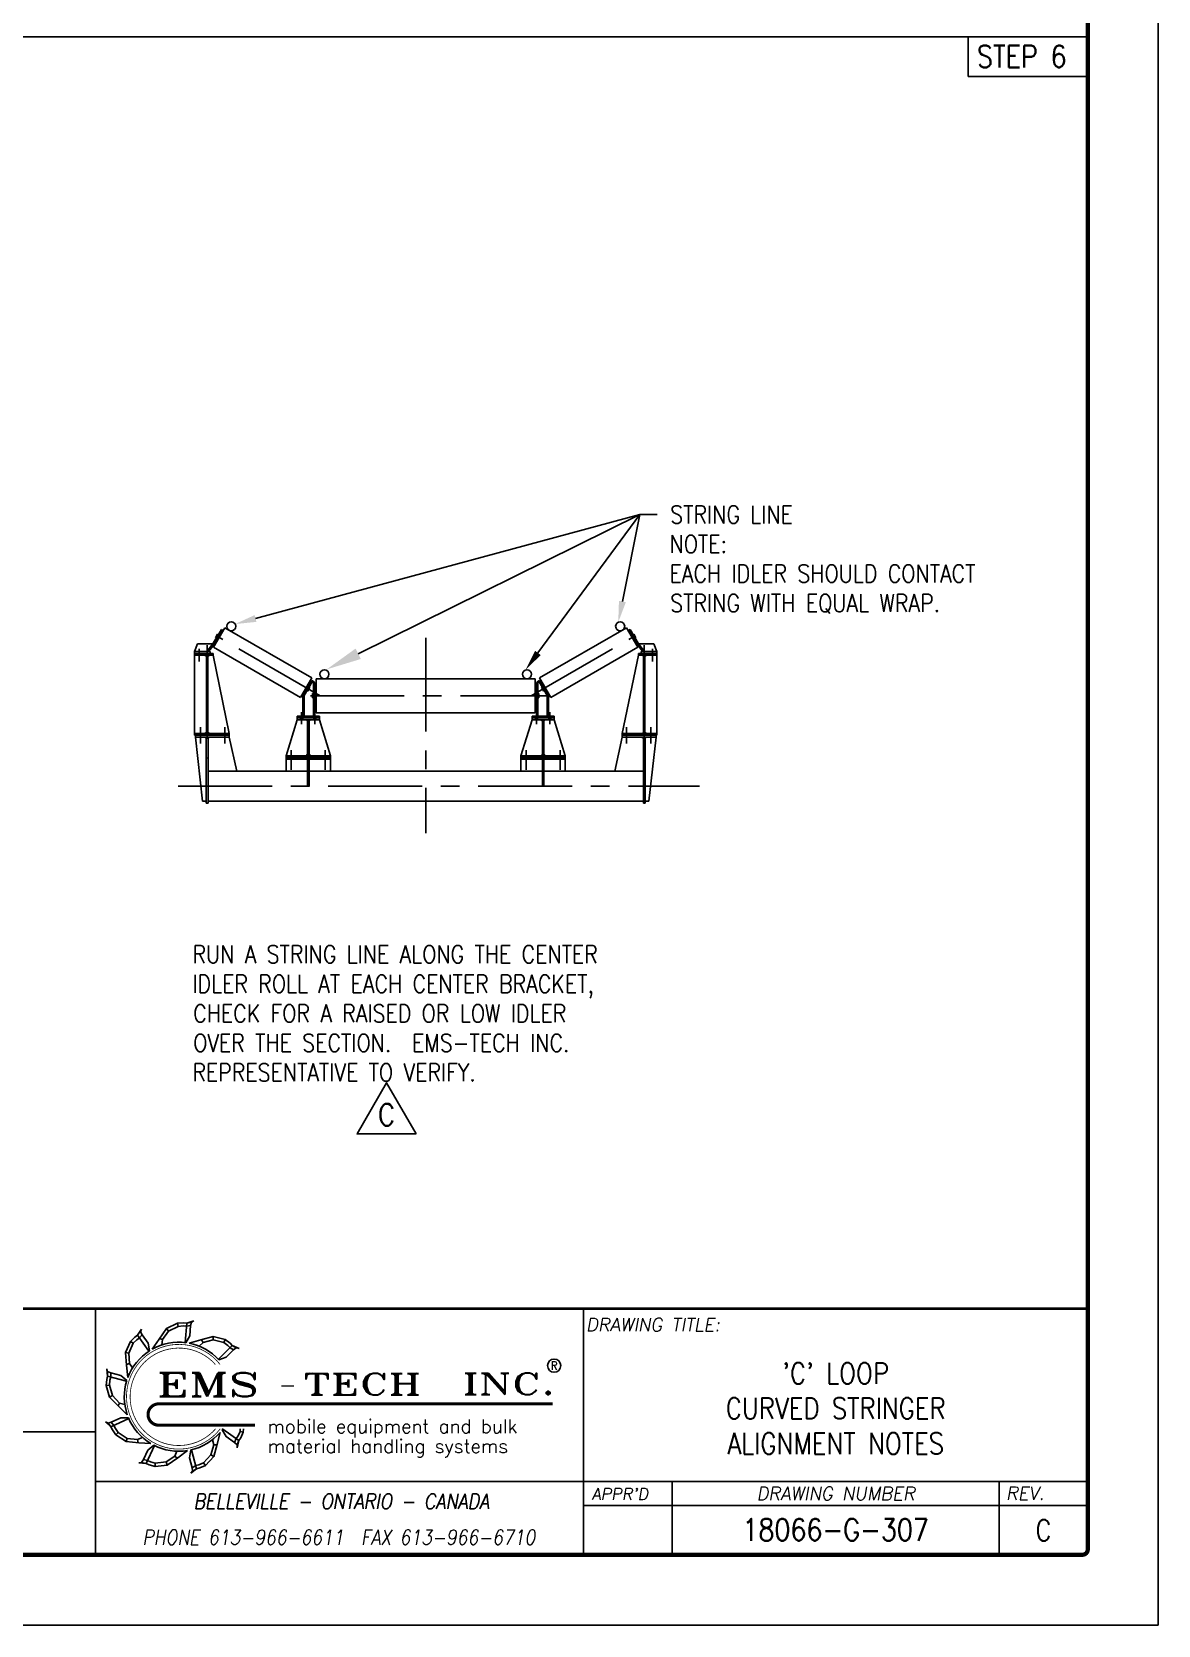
# Model space of a CAD drawing. Extents: x 0 to 13716, y 0 to 9144.
# Drawn here: x 10665 to 13716, y 0 to 4317 of the extents above; entities that cross this region are included whole.
import ezdxf
from ezdxf.enums import TextEntityAlignment as Align

# ---------------------------------------------------------------- set-up
doc = ezdxf.new("R2010")
doc.units = 0
doc.header["$LTSCALE"] = 8
doc.linetypes.add('CENTER', pattern=[50.8, 31.75, -6.35, 6.35, -6.35])
doc.linetypes.add('HIDDEN2', pattern=[4.7625, 3.175, -1.5875])
for name, color, linetype in [('EMS_BOLT-BOLTHOLE', 3, 'CONTINUOUS'), ('EMS_BORDER', 7, 'CONTINUOUS'), ('EMS_CL', 1, 'CENTER'), ('EMS_DIM', 3, 'CONTINUOUS'), ('EMS_HF', 3, 'HIDDEN2'), ('EMS_OBJECT', 2, 'CONTINUOUS'), ('EMS_REV', 7, 'CONTINUOUS'), ('EMS_SHEET', 252, 'CONTINUOUS'), ('EMS_TXT', 2, 'CONTINUOUS')]:
    doc.layers.add(name, color=color, linetype=linetype)
doc.styles.add('EMS', font='Romans.shx', dxfattribs={"width": 0.85, "height": 48})
doc.styles.add('EMS_LOGO', font='Romant', dxfattribs={"width": 0.75, "height": 5.5})
doc.styles.add('EMS_M30', font='Romans.shx', dxfattribs={"width": 0.85, "height": 75})
doc.styles.add('EMS_STATUS', font='txt', dxfattribs={"oblique": 15, "height": 4.7625})
doc.styles.add('ROMANS', font='Romans', dxfattribs={"width": 0.85, "height": 48})

# ---------------------------------------------------------------- blocks, each defined once
blk = doc.blocks.new('EMS_BORDER')
at = {"layer": 'EMS_BORDER'}
for p, q in [((722.52, 12.7), (722.52, 57.17)), ((810.63, 12.7), (810.63, 57.17)), ((722.52, 34.94), (633.57, 34.94)), ((811.46, 25.96), (722.52, 25.96)), ((810.63, 25.96), (901.7, 25.96)), ((826.62, 12.7), (826.62, 25.96)), ((885.71, 25.96), (885.71, 12.7)), ((810.63, 21.59), (901.7, 21.59))]:
    blk.add_line(p, q, dxfattribs=at)
at = {"layer": 'EMS_BORDER', "color": 3}
for p, q in [((738.98, 54.57), (740.27, 54.95)), ((740.27, 54.95), (739.82, 54.7)), ((730.08, 52.37), (730.83, 53.49)), ((730.83, 53.49), (730.65, 53.01)), ((747.21, 50.54), (748.44, 50)), ((748.44, 50), (747.93, 50.1)), ((724.53, 46.3), (724.7, 45.82)), ((724.68, 44.97), (724.53, 46.3)), ((724.33, 36.75), (724.78, 36.49)), ((725.3, 35.82), (724.33, 36.75)), ((748.38, 33.35), (748.06, 32.05)), ((748.06, 32.05), (748.07, 32.56)), ((730.32, 29.3), (730.83, 29.39)), ((731.66, 29.22), (730.32, 29.3)), ((740.77, 28.24), (739.69, 27.45)), ((739.69, 27.45), (740.03, 27.84))]:
    blk.add_line(p, q, dxfattribs=at)
at = {"layer": 'EMS_BORDER', "const_width": 0.762}
blk.add_lwpolyline([(900.7, 12.7), (26.4, 12.7, -0.414214), (25.4, 13.7), (25.4, 595.9, -0.414214), (26.4, 596.9), (900.7, 596.9, -0.414214), (901.7, 595.9), (901.7, 13.7, -0.414214)], format="xyb", close=True, dxfattribs=at)
at = {"layer": 'EMS_BORDER', "const_width": 0.508}
blk.add_lwpolyline([(901.7, 57.17), (25.4, 57.17)], dxfattribs=at)
at = {"layer": 'EMS_BORDER', "color": 3}
for points in [[(738.82, 51.02), (739.52, 52.25), (739.68, 54.1), (739.82, 54.7), (738.98, 54.57), (738.39, 54.63), (737.29, 54.54), (735.31, 53.56), (733.98, 51.67), (732.75, 49.85)], [(732.24, 49.55), (731.99, 50.94), (730.92, 52.46), (730.65, 53.01), (730.08, 52.37), (729.6, 52.04), (728.81, 51.26), (727.93, 49.23), (728.12, 46.94), (728.35, 44.75)], [(729.2, 46.47), (728.64, 47.26), (728.52, 49.13), (729.3, 50.92), (729.94, 51.55), (730.42, 51.89), (730.92, 52.46)], [(730.08, 52.37), (732.12, 49.47)], [(734.5, 50.62), (734.59, 51.58), (735.7, 53.1), (737.45, 53.97), (738.34, 54.04), (738.93, 53.99), (739.68, 54.1)], [(735.7, 53.1), (735.31, 53.56)], [(737.45, 53.97), (737.29, 54.54)], [(738.98, 54.57), (738.67, 51.04)], [(744.8, 47.93), (746.13, 48.42), (747.44, 49.73), (747.93, 50.1), (747.21, 50.54), (746.8, 50.96), (745.89, 51.6), (743.75, 52.12), (741.52, 51.53), (739.41, 50.93)], [(743.75, 51.52), (743.75, 52.12)], [(728.52, 49.13), (727.93, 49.23)], [(729.3, 50.92), (728.81, 51.26)], [(734.59, 51.58), (734.06, 51.78)], [(741.24, 50.39), (741.93, 51.07), (743.75, 51.52), (745.65, 51.06), (746.38, 50.54), (746.8, 50.12), (747.44, 49.73)], [(741.93, 51.07), (741.65, 51.56)], [(747.21, 50.54), (744.7, 48.03)], [(745.65, 51.06), (745.89, 51.6)], [(728.64, 47.26), (728.11, 47.07)], [(728.15, 44.19), (727.06, 45.09), (725.27, 45.57), (724.7, 45.82), (724.68, 44.97), (724.53, 44.4), (724.42, 43.3), (725.05, 41.18), (726.67, 39.54), (728.25, 38.01)], [(725.01, 43.35), (724.42, 43.3)], [(724.68, 44.97), (728.11, 44.05)], [(727.8, 39.87), (726.86, 40.12), (725.56, 41.48), (725.01, 43.35), (725.1, 44.25), (725.25, 44.82), (725.27, 45.57)], [(725.56, 41.48), (725.05, 41.18)], [(728.46, 37.46), (727.05, 37.45), (725.36, 36.66), (724.78, 36.49), (725.3, 35.82), (725.55, 35.29), (726.18, 34.38), (728.02, 33.15), (730.31, 32.95), (732.51, 32.79)], [(726.86, 40.12), (726.58, 39.64)], [(725.3, 35.82), (728.52, 37.32)], [(730.97, 33.92), (730.09, 33.51), (728.22, 33.72), (726.59, 34.8), (726.09, 35.54), (725.84, 36.07), (725.36, 36.66)], [(726.59, 34.8), (726.18, 34.38)], [(739.71, 31.64), (739.47, 30.24), (739.95, 28.44), (740.03, 27.84), (740.77, 28.24), (741.34, 28.39), (742.35, 28.85), (743.87, 30.45), (744.48, 32.68), (745.01, 34.81)], [(745.39, 35.27), (746.1, 34.05), (747.62, 32.98), (748.07, 32.56), (748.38, 33.35), (748.72, 33.84), (749.19, 34.83), (749.24, 35.48)], [(748.38, 33.35), (745.47, 35.39)], [(748.65, 35.48), (748.62, 34.98), (748.24, 34.17), (747.9, 33.69), (747.62, 32.98)], [(748.62, 34.98), (749.19, 34.83)], [(728.22, 33.72), (728.02, 33.15)], [(730.09, 33.51), (730.18, 32.96)], [(733.03, 32.5), (731.95, 31.58), (731.16, 29.9), (730.83, 29.39), (731.66, 29.22), (732.19, 28.97), (733.26, 28.67), (735.46, 28.92), (737.35, 30.24), (739.13, 31.52)], [(731.66, 29.22), (733.16, 32.43)], [(740.77, 28.24), (739.85, 31.67)], [(743.63, 33.49), (743.88, 32.55), (743.35, 30.75), (742, 29.34), (741.19, 28.96), (740.62, 28.81), (739.95, 28.44)], [(743.88, 32.55), (744.44, 32.55)], [(737.22, 31.4), (736.81, 30.52), (735.25, 29.48), (733.3, 29.26), (732.44, 29.5), (731.91, 29.75), (731.16, 29.9)], [(733.3, 29.26), (733.26, 28.67)], [(735.25, 29.48), (735.46, 28.92)], [(736.81, 30.52), (737.23, 30.16)], [(742, 29.34), (742.35, 28.85)], [(743.35, 30.75), (743.87, 30.45)]]:
    blk.add_lwpolyline(points, dxfattribs=at)
at = {"layer": 'EMS_BORDER', "color": 2}
for points, const_width in [([(745, 47.09, 2.915636), (745.05, 35.48, 2.915636)], 0.14), ([(744.14, 47.09, 2.656614), (744.21, 35.48, 2.656614)], 0.14), ([(805.09, 39.97), (733.92, 39.97, 1), (733.92, 36.12), (751.28, 36.12)], 0.559)]:
    blk.add_lwpolyline(points, format="xyb", dxfattribs=dict(at, const_width=const_width))
at = {"layer": 'EMS_BORDER', "color": 3}
blk.add_circle((805.33, 46.87), 1.2, dxfattribs=at)
for start, end in [(122.6512, 159.1759), (82.6512, 119.1759), (42.6512, 79.1759), (162.6512, 199.1759), (202.6512, 239.1759), (282.6512, 319.1759), (322.6512, 324.1588), (242.6512, 279.1759)]:
    blk.add_arc((737.55, 41.25), 9.85, start, end, dxfattribs=at)
at = {"layer": 'EMS_BORDER', "color": 3, "style": 'EMS', "oblique": 10}
for s, height, p in [('DRAWING TITLE:', 2.3825, (811.08, 53.08)), ("APPR'D", 2.123, (812.08, 22.62)), ('REV.', 2.382, (886.92, 22.63))]:
    blk.add_text(s, height=height, dxfattribs=at).set_placement(p)
at = {"layer": 'EMS_BORDER', "color": 3, "style": 'EMS', "width": 0.9}
blk.add_text('R', height=1.48, dxfattribs=at).set_placement((805.33, 46.87), align=Align.MIDDLE)
at = {"layer": 'EMS_BORDER', "color": 2, "style": 'EMS_LOGO', "width": 1.5}
for s, height, p in [('EMS', 4.296, (733.58, 41.28)), ('-', 1.93, (755.6, 42.39)), ('TECH', 3.859, (760.01, 41.62)), ('INC.', 3.859, (788.74, 41.65))]:
    blk.add_text(s, height=height, dxfattribs=at).set_placement(p)
at = {"layer": 'EMS_BORDER', "color": 3, "style": 'EMS'}
for s, p in [('mobile equipment and bulk', (753.57, 34.7)), ('material handling systems', (753.59, 31.1))]:
    blk.add_text(s, height=2.4354, dxfattribs=at).set_placement(p)
at = {"layer": 'EMS_BORDER', "color": 3, "style": 'EMS', "oblique": 10, "width": 0.85}
for s, height, p in [('BELLEVILLE - ONTARIO - CANADA', 2.7398, (766.9, 21)), ('PHONE 613-966-6611  FAX 613-966-6710', 2.6684, (766.44, 14.53))]:
    blk.add_text(s, height=height, dxfattribs=at).set_placement(p, align=Align.CENTER)
at = {"layer": 'EMS_BORDER', "color": 3, "style": 'EMS', "oblique": 10}
blk.add_text('DRAWING NUMBER', height=2.3825, dxfattribs=at).set_placement((856.17, 23.77), align=Align.MIDDLE)
at = {"layer": 'EMS_BORDER', "color": 2, "style": 'EMS', "width": 0.85}
for tag, p in [('SCALE', (608.16, 47.68)), ('DATE', (608.16, 36.58)), ('DRAWN', (608.16, 25.48)), ('CHECKED', (608.16, 14.38))]:
    blk.add_attdef(tag, text='', height=3.17, dxfattribs=at).set_placement(p, align=Align.CENTER)
at = {"layer": 'EMS_BORDER', "color": 7, "style": 'EMS_STATUS', "oblique": 15}
for tag, p in [('STATUSLINE1', (678.04, 46.72)), ('STATUSLINE2', (678.04, 40.37))]:
    blk.add_attdef(tag, text='', height=4.76, dxfattribs=at).set_placement(p, align=Align.CENTER)
at = {"layer": 'EMS_BORDER', "color": 7, "style": 'EMS', "width": 0.85}
for tag, height, p in [('DRAWINGTITLELINE1', 3.81, (856.17, 43.6)), ('DRAWINGTITLELINE2', 3.81, (856.17, 37.25)), ('DRAWINGTITLELINE3', 3.81, (856.17, 30.9)), ('PROJECTTITLELINE1', 3.81, (678.04, 23.6)), ('PROJECTTITLELINE2', 3.81, (678.04, 17.25)), ('DWGNO1', 3.97, (856.17, 15.25))]:
    blk.add_attdef(tag, text='', height=height, dxfattribs=at).set_placement(p, align=Align.CENTER)
at = {"layer": 'EMS_BORDER', "color": 2, "style": 'EMS', "oblique": 10, "width": 0.85}
blk.add_attdef('APP', text='', height=2.54, dxfattribs=at).set_placement((818.7, 15.96), align=Align.CENTER)
at = {"layer": 'EMS_BORDER', "color": 7, "style": 'EMS', "width": 0.85}
blk.add_attdef('REV', text='', height=3.81, dxfattribs=at).set_placement((893.7, 17.14), align=Align.MIDDLE_CENTER)
blk = doc.blocks.new('*U154')
at = {"layer": 'EMS_TXT', "style": 'EMS_M30', "width": 0.85}
for s, p in [('RUN A STRING LINE ALONG THE CENTER', (11100.2, 1793.6)), ('IDLER ROLL AT EACH CENTER BRACKET,', (11100.2, 1713.6)), ('CHECK FOR A RAISED OR LOW IDLER', (11102.2, 1633.6)), ('OVER THE SECTION.  EMS-TECH INC.', (11102.2, 1553.6)), ('REPRESENTATIVE TO VERIFY.', (11100.2, 1473.6))]:
    blk.add_text(s, height=48, dxfattribs=at).set_placement(p)
blk = doc.blocks.new('*U155')
at = {"layer": 'EMS_DIM'}
blk.add_lwpolyline([(11549.3, 2632), (12312.2, 3009.5), (12359.4, 3009.5)], dxfattribs=at)
blk.add_solid([(11556.3, 2617.8), (11463.9, 2589.7), (11542.3, 2646.2)], dxfattribs=at)
blk = doc.blocks.new('*U157')
at = {"layer": 'EMS_TXT', "style": 'EMS_M30', "width": 0.85}
for s, p in [('STRING LINE', (12394.5, 2985.2)), ('NOTE:', (12392.6, 2905.2)), ('EACH IDLER SHOULD CONTACT', (12392.6, 2825.2)), ('STRING WITH EQUAL WRAP.', (12394.5, 2745.2))]:
    blk.add_text(s, height=48, dxfattribs=at).set_placement(p)
blk = doc.blocks.new('*U173')
at = {"layer": 'EMS_DIM'}
blk.add_lwpolyline([(11271, 2727.5), (12312.2, 3009.5), (12359.4, 3009.5)], dxfattribs=at)
blk.add_solid([(11273.5, 2718.3), (11215.8, 2712.5), (11268.5, 2736.7)], dxfattribs=at)
blk = doc.blocks.new('*U174')
at = {"layer": 'EMS_DIM'}
blk.add_lwpolyline([(12036, 2634.2), (12312.2, 3009.5), (12359.4, 3009.5)], dxfattribs=at)
blk.add_solid([(12043.7, 2628.5), (12002.2, 2588.1), (12028.4, 2639.8)], dxfattribs=at)
blk = doc.blocks.new('*U175')
at = {"layer": 'EMS_DIM'}
blk.add_lwpolyline([(12264.8, 2773.5), (12312.2, 3009.5), (12359.4, 3009.5)], dxfattribs=at)
blk.add_solid([(12274.2, 2771.7), (12253.6, 2717.5), (12255.5, 2775.4)], dxfattribs=at)
blk = doc.blocks.new('EMS_REVSYMM')
at = {"layer": 'EMS_REV', "color": 2}
blk.add_lwpolyline([(5.33, 0), (0, 9.23), (-5.33, 0)], close=True, dxfattribs=at)
at = {"layer": 'EMS_REV', "style": 'EMS', "width": 0.85}
blk.add_attdef('RV', text='', height=3.97, dxfattribs=at).set_placement((0, 3.46), align=Align.MIDDLE)

msp = doc.modelspace()

# ---------------------------------------------------------------- linework, layer by layer
at = {"layer": 'EMS_BOLT-BOLTHOLE', "color": 252}
for p, q in [((11121.997, 2410.97), (11121.997, 2406.17)), ((11187.997, 2410.97), (11187.997, 2406.17)), ((12275.997, 2410.97), (12275.997, 2406.17)), ((12341.997, 2410.97), (12341.997, 2406.17)), ((11367.997, 2350.97), (11367.997, 2346.17)), ((11459.997, 2350.97), (11459.997, 2346.17)), ((12003.997, 2350.97), (12003.997, 2346.17)), ((12095.997, 2350.97), (12095.997, 2346.17))]:
    msp.add_line(p, q, dxfattribs=at)
at = {"layer": 'EMS_CL', "color": 252}
for p, q in [((11446.072, 2518.17), (11165.353, 2680.242)), ((12017.923, 2518.17), (12298.641, 2680.242)), ((11117.997, 2645.72), (11117.997, 2610.825)), ((11117.997, 2642.619), (11117.997, 2622.291)), ((11139.997, 2655.569), (11139.997, 2347.87)), ((12323.997, 2655.569), (12323.997, 2347.87)), ((12345.997, 2645.72), (12345.997, 2610.825)), ((12345.997, 2642.619), (12345.997, 2622.291)), ((11419.593, 2518.17), (12066.687, 2518.17)), ((11395.997, 2473.358), (11395.997, 2458.462)), ((11395.997, 2465.744), (11395.997, 2441.54)), ((11431.997, 2473.358), (11431.997, 2458.462)), ((11431.997, 2465.744), (11431.997, 2441.54)), ((12031.997, 2473.358), (12031.997, 2458.462)), ((12031.997, 2465.744), (12031.997, 2441.54)), ((12067.997, 2473.358), (12067.997, 2458.462)), ((12067.997, 2465.744), (12067.997, 2441.54)), ((11121.997, 2432.862), (11121.997, 2390.958)), ((11121.997, 2432.862), (11121.997, 2399.189)), ((11121.997, 2430.958), (11121.997, 2389.054)), ((11121.997, 2430.958), (11121.997, 2397.285)), ((11187.997, 2432.862), (11187.997, 2390.958)), ((11187.997, 2432.862), (11187.997, 2396.675)), ((11187.997, 2430.958), (11187.997, 2389.054)), ((11187.997, 2430.958), (11187.997, 2394.771)), ((12275.997, 2432.862), (12275.997, 2396.675)), ((12275.997, 2432.862), (12275.997, 2390.958)), ((12275.997, 2430.958), (12275.997, 2394.771)), ((12275.997, 2430.958), (12275.997, 2389.054)), ((12341.997, 2432.862), (12341.997, 2399.189)), ((12341.997, 2432.862), (12341.997, 2390.958)), ((12341.997, 2430.958), (12341.997, 2397.285)), ((12341.997, 2430.958), (12341.997, 2389.054)), ((11367.997, 2370.991), (11367.997, 2337.028)), ((11367.997, 2370.991), (11367.997, 2317.028)), ((11459.997, 2370.991), (11459.997, 2337.028)), ((11459.997, 2370.991), (11459.997, 2317.028)), ((12003.997, 2370.991), (12003.997, 2317.028)), ((12003.997, 2370.991), (12003.997, 2337.028)), ((12095.997, 2370.991), (12095.997, 2317.028)), ((12095.997, 2370.991), (12095.997, 2337.028))]:
    msp.add_line(p, q, dxfattribs=at)
at = {"layer": 'EMS_CL'}
for p, q in [((11731.997, 2674.935), (11731.997, 2145.493)), ((11061.77, 2272.842), (12474.004, 2272.842))]:
    msp.add_line(p, q, dxfattribs=at)
at = {"layer": 'EMS_DIM'}
for centre in [(11205.217, 2706.444), (12258.777, 2706.444), (11457.811, 2576.599), (12006.184, 2576.599)]:
    msp.add_circle(centre, 12.224, dxfattribs=at)
at = {"layer": 'EMS_HF', "color": 252}
for p, q in [((11411.997, 2313.442), (11415.997, 2313.442)), ((12051.997, 2313.442), (12047.997, 2313.442))]:
    msp.add_line(p, q, dxfattribs=at)
at = {"layer": 'EMS_OBJECT'}
msp.add_line((381, 4303.423), (13525.5, 4303.423), dxfattribs=at)
at = {"layer": 'EMS_OBJECT', "color": 252}
for p, q in [((11156.582, 2660.25), (11178.432, 2698.095)), ((11157.428, 2649.715), (11187.828, 2702.37)), ((11159.896, 2657.99), (11181.896, 2696.095)), ((11168.353, 2685.439), (11162.353, 2675.046)), ((11173.896, 2682.239), (11162.353, 2675.046)), ((11174.396, 2683.105), (11167.396, 2670.98)), ((11168.353, 2685.439), (11167.896, 2671.846)), ((11168.353, 2685.439), (11173.896, 2682.239)), ((11170.432, 2684.239), (11173.896, 2682.239)), ((11174.396, 2683.105), (11177.513, 2681.305)), ((11178.432, 2698.095), (11181.896, 2696.095)), ((11423.387, 2566.37), (11187.828, 2702.37)), ((12040.608, 2566.37), (12276.167, 2702.37)), ((12306.567, 2649.715), (12276.167, 2702.37)), ((12285.563, 2698.095), (12282.099, 2696.095)), ((12304.099, 2657.99), (12282.099, 2696.095)), ((12307.413, 2660.25), (12285.563, 2698.095)), ((12289.599, 2683.105), (12286.481, 2681.305)), ((12289.599, 2683.105), (12296.599, 2670.98)), ((12295.641, 2685.439), (12290.099, 2682.239)), ((12293.563, 2684.239), (12290.099, 2682.239)), ((12290.099, 2682.239), (12301.641, 2675.046)), ((12295.641, 2685.439), (12301.641, 2675.046)), ((12295.641, 2685.439), (12296.099, 2671.846)), ((11105.997, 2637.842), (11113.713, 2659.042)), ((11105.997, 2633.042), (11105.997, 2637.842)), ((11147.997, 2637.842), (11105.997, 2637.842)), ((11155.619, 2659.042), (11113.713, 2659.042)), ((11140.699, 2640.337), (11156.582, 2660.25)), ((11143.826, 2637.842), (11140.699, 2640.337)), ((11143.826, 2637.842), (11159.896, 2657.99)), ((11147.997, 2633.042), (11147.997, 2637.842)), ((11392.987, 2513.715), (11157.428, 2649.715)), ((11162.353, 2675.046), (11167.896, 2671.846)), ((11164.432, 2673.846), (11167.896, 2671.846)), ((11167.396, 2670.98), (11170.513, 2669.18)), ((12071.008, 2513.715), (12306.567, 2649.715)), ((12296.599, 2670.98), (12293.481, 2669.18)), ((12301.641, 2675.046), (12296.099, 2671.846)), ((12299.563, 2673.846), (12296.099, 2671.846)), ((12320.169, 2637.842), (12304.099, 2657.99)), ((12323.296, 2640.337), (12307.413, 2660.25)), ((12308.376, 2659.042), (12350.281, 2659.042)), ((12315.997, 2633.042), (12315.997, 2637.842)), ((12315.997, 2637.842), (12357.997, 2637.842)), ((12320.169, 2637.842), (12323.296, 2640.337)), ((12357.997, 2637.842), (12350.281, 2659.042)), ((12357.997, 2633.042), (12357.997, 2637.842)), ((11147.997, 2633.042), (11105.997, 2633.042)), ((11155.997, 2632.97), (11105.997, 2632.97)), ((11105.997, 2632.97), (11105.997, 2628.17)), ((11155.997, 2628.17), (11105.997, 2628.17)), ((11105.997, 2628.17), (11105.997, 2415.77)), ((11137.997, 2624.17), (11133.997, 2628.17)), ((11137.997, 2628.17), (11137.997, 2415.77)), ((11141.997, 2624.17), (11145.997, 2628.17)), ((11141.997, 2628.17), (11141.997, 2415.77)), ((11155.997, 2632.97), (11155.997, 2628.17)), ((11155.997, 2628.17), (11199.997, 2415.77)), ((12307.997, 2628.17), (12263.997, 2415.77)), ((12307.997, 2632.97), (12357.997, 2632.97)), ((12307.997, 2632.97), (12307.997, 2628.17)), ((12307.997, 2628.17), (12357.997, 2628.17)), ((12315.997, 2633.042), (12357.997, 2633.042)), ((12321.997, 2624.17), (12317.997, 2628.17)), ((12321.997, 2628.17), (12321.997, 2415.77)), ((12325.997, 2628.17), (12325.997, 2415.77)), ((12325.997, 2624.17), (12329.997, 2628.17)), ((12357.997, 2632.97), (12357.997, 2628.17)), ((12357.997, 2628.17), (12357.997, 2415.77)), ((11392.987, 2513.715), (11423.387, 2566.37)), ((11398.919, 2519.99), (11420.919, 2558.095)), ((11402.919, 2518.918), (11424.383, 2556.095)), ((11424.383, 2556.095), (11420.919, 2558.095)), ((11422.651, 2557.095), (11423.851, 2559.173)), ((11422.651, 2557.095), (11429.997, 2552.854)), ((11423.851, 2559.173), (11431.197, 2554.932)), ((11427.997, 2552.854), (11427.997, 2462.97)), ((11427.997, 2552.854), (11431.997, 2552.854)), ((11429.997, 2552.854), (11431.197, 2554.932)), ((11431.997, 2552.854), (11431.997, 2462.97)), ((11435.597, 2472.17), (11435.597, 2564.17)), ((11435.597, 2564.17), (11731.997, 2564.17)), ((12028.397, 2564.17), (11731.997, 2564.17)), ((12028.397, 2472.17), (12028.397, 2564.17)), ((12031.997, 2552.854), (12031.997, 2462.97)), ((12035.997, 2552.854), (12031.997, 2552.854)), ((12040.144, 2559.173), (12032.797, 2554.932)), ((12033.997, 2552.854), (12032.797, 2554.932)), ((12041.344, 2557.095), (12033.997, 2552.854)), ((12035.997, 2552.854), (12035.997, 2462.97)), ((12039.612, 2556.095), (12043.076, 2558.095)), ((12061.076, 2518.918), (12039.612, 2556.095)), ((12041.344, 2557.095), (12040.144, 2559.173)), ((12071.008, 2513.715), (12040.608, 2566.37)), ((12065.076, 2519.99), (12043.076, 2558.095)), ((11398.919, 2519.99), (11398.919, 2462.97)), ((11402.919, 2518.918), (11402.919, 2462.97)), ((11406.419, 2532.98), (11403.301, 2534.78)), ((11413.419, 2545.105), (11406.419, 2532.98)), ((11418.461, 2541.039), (11406.919, 2533.846)), ((11410.383, 2531.846), (11406.919, 2533.846)), ((11412.461, 2530.646), (11406.919, 2533.846)), ((11413.419, 2545.105), (11410.301, 2546.905)), ((11412.919, 2544.239), (11412.461, 2530.646)), ((11418.461, 2541.039), (11412.461, 2530.646)), ((11416.383, 2542.239), (11412.919, 2544.239)), ((11418.461, 2541.039), (11412.919, 2544.239)), ((11425.597, 2524.17), (11431.997, 2512.17)), ((11431.997, 2524.17), (11425.597, 2512.17)), ((11425.597, 2524.17), (11431.997, 2524.17)), ((11425.597, 2524.17), (11425.597, 2512.17)), ((11425.597, 2512.17), (11431.997, 2512.17)), ((11427.997, 2524.17), (11431.997, 2524.17)), ((11427.997, 2512.17), (11431.997, 2512.17)), ((11431.997, 2525.17), (11435.597, 2525.17)), ((11431.997, 2525.17), (11431.997, 2511.17)), ((11431.997, 2511.17), (11435.597, 2511.17)), ((12031.997, 2525.17), (12028.397, 2525.17)), ((12031.997, 2511.17), (12028.397, 2511.17)), ((12031.997, 2525.17), (12031.997, 2511.17)), ((12035.997, 2524.17), (12031.997, 2524.17)), ((12038.397, 2524.17), (12031.997, 2524.17)), ((12031.997, 2524.17), (12038.397, 2512.17)), ((12038.397, 2524.17), (12031.997, 2512.17)), ((12035.997, 2512.17), (12031.997, 2512.17)), ((12038.397, 2512.17), (12031.997, 2512.17)), ((12038.397, 2524.17), (12038.397, 2512.17)), ((12045.533, 2541.039), (12051.076, 2544.239)), ((12045.533, 2541.039), (12051.533, 2530.646)), ((12045.533, 2541.039), (12057.076, 2533.846)), ((12047.612, 2542.239), (12051.076, 2544.239)), ((12050.576, 2545.105), (12053.693, 2546.905)), ((12050.576, 2545.105), (12057.576, 2532.98)), ((12051.076, 2544.239), (12051.533, 2530.646)), ((12051.533, 2530.646), (12057.076, 2533.846)), ((12053.612, 2531.846), (12057.076, 2533.846)), ((12057.576, 2532.98), (12060.693, 2534.78)), ((12061.076, 2518.918), (12061.076, 2462.97)), ((12065.076, 2519.99), (12065.076, 2462.97)), ((11383.997, 2462.97), (11443.997, 2462.97)), ((11383.997, 2462.97), (11383.997, 2458.17)), ((11435.597, 2472.17), (11731.997, 2472.17)), ((11443.997, 2462.97), (11443.997, 2458.17)), ((12028.397, 2472.17), (11731.997, 2472.17)), ((12019.997, 2462.97), (12019.997, 2458.17)), ((12079.997, 2462.97), (12019.997, 2462.97)), ((12079.997, 2462.97), (12079.997, 2458.17)), ((11137.997, 2419.77), (11133.997, 2415.77)), ((11141.997, 2419.77), (11145.997, 2415.77)), ((11383.997, 2453.37), (11353.997, 2355.77)), ((11383.997, 2458.17), (11443.997, 2458.17)), ((11443.997, 2458.17), (11383.997, 2458.17)), ((11383.997, 2458.17), (11383.997, 2453.37)), ((11443.997, 2453.37), (11383.997, 2453.37)), ((11411.997, 2449.37), (11407.997, 2453.37)), ((11411.997, 2453.37), (11411.997, 2355.77)), ((11415.997, 2453.37), (11415.997, 2355.77)), ((11415.997, 2449.37), (11419.997, 2453.37)), ((11443.997, 2453.37), (11443.997, 2458.17)), ((11443.997, 2453.37), (11473.997, 2355.77)), ((12019.997, 2453.37), (11989.997, 2355.77)), ((12079.997, 2458.17), (12019.997, 2458.17)), ((12019.997, 2458.17), (12079.997, 2458.17)), ((12019.997, 2453.37), (12019.997, 2458.17)), ((12019.997, 2453.37), (12079.997, 2453.37)), ((12047.997, 2449.37), (12043.997, 2453.37)), ((12047.997, 2453.37), (12047.997, 2355.77)), ((12051.997, 2453.37), (12051.997, 2355.77)), ((12051.997, 2449.37), (12055.997, 2453.37)), ((12079.997, 2458.17), (12079.997, 2453.37)), ((12079.997, 2453.37), (12109.997, 2355.77)), ((12321.997, 2419.77), (12317.997, 2415.77)), ((12325.997, 2419.77), (12329.997, 2415.77)), ((11169.997, 2415.77), (11105.997, 2415.77)), ((11105.997, 2415.77), (11105.997, 2410.97)), ((11169.997, 2410.97), (11105.997, 2410.97)), ((11199.997, 2410.97), (11107.997, 2410.97)), ((11107.997, 2410.97), (11107.997, 2406.17)), ((11127.597, 2232.242), (11107.997, 2406.17)), ((11199.997, 2406.17), (11107.997, 2406.17)), ((11137.597, 2402.17), (11133.597, 2406.17)), ((11137.597, 2227.442), (11137.597, 2406.17)), ((11142.397, 2227.442), (11142.397, 2406.17)), ((11142.397, 2402.17), (11146.397, 2406.17)), ((11199.997, 2415.77), (11169.997, 2415.77)), ((11169.997, 2415.77), (11169.997, 2410.97)), ((11169.997, 2415.77), (11169.997, 2410.97)), ((11169.997, 2410.97), (11199.997, 2410.97)), ((11199.997, 2410.97), (11199.997, 2415.77)), ((11199.997, 2410.97), (11199.997, 2406.17)), ((11199.997, 2406.17), (11219.997, 2313.442)), ((12263.997, 2406.17), (12243.997, 2313.442)), ((12263.997, 2410.97), (12263.997, 2415.77)), ((12263.997, 2415.77), (12293.997, 2415.77)), ((12263.997, 2410.97), (12355.997, 2410.97)), ((12293.997, 2410.97), (12263.997, 2410.97)), ((12263.997, 2410.97), (12263.997, 2406.17)), ((12263.997, 2406.17), (12355.997, 2406.17)), ((12293.997, 2415.77), (12357.997, 2415.77)), ((12293.997, 2415.77), (12293.997, 2410.97)), ((12293.997, 2415.77), (12293.997, 2410.97)), ((12293.997, 2410.97), (12357.997, 2410.97)), ((12321.597, 2402.17), (12317.597, 2406.17)), ((12321.597, 2227.442), (12321.597, 2406.17)), ((12326.397, 2227.442), (12326.397, 2406.17)), ((12326.397, 2402.17), (12330.397, 2406.17)), ((12336.397, 2232.242), (12355.997, 2406.17)), ((12355.997, 2410.97), (12355.997, 2406.17)), ((12357.997, 2415.77), (12357.997, 2410.97)), ((11353.997, 2355.77), (11473.997, 2355.77)), ((11353.997, 2355.77), (11353.997, 2350.97)), ((11353.997, 2350.97), (11473.997, 2350.97)), ((11353.997, 2350.97), (11473.997, 2350.97)), ((11473.997, 2350.97), (11353.997, 2350.97)), ((11473.997, 2350.97), (11353.997, 2350.97)), ((11353.997, 2350.97), (11353.997, 2346.17)), ((11473.997, 2346.17), (11353.997, 2346.17)), ((11473.997, 2346.17), (11353.997, 2346.17)), ((11353.997, 2346.17), (11353.997, 2313.442)), ((11383.997, 2350.97), (11383.997, 2355.77)), ((11411.997, 2359.77), (11407.997, 2355.77)), ((11415.997, 2346.17), (11411.997, 2346.17)), ((11411.997, 2346.17), (11411.997, 2272.842)), ((11415.997, 2359.77), (11419.997, 2355.77)), ((11415.997, 2272.842), (11415.997, 2346.17)), ((11443.997, 2350.97), (11443.997, 2355.77)), ((11473.997, 2355.77), (11473.997, 2350.97)), ((11473.997, 2350.97), (11473.997, 2346.17)), ((11473.997, 2346.17), (11473.997, 2313.442)), ((12109.997, 2355.77), (11989.997, 2355.77)), ((11989.997, 2355.77), (11989.997, 2350.97)), ((11989.997, 2350.97), (12109.997, 2350.97)), ((11989.997, 2350.97), (12109.997, 2350.97)), ((12109.997, 2350.97), (11989.997, 2350.97)), ((12109.997, 2350.97), (11989.997, 2350.97)), ((11989.997, 2350.97), (11989.997, 2346.17)), ((11989.997, 2346.17), (12109.997, 2346.17)), ((11989.997, 2346.17), (12109.997, 2346.17)), ((11989.997, 2346.17), (11989.997, 2313.442)), ((12019.997, 2350.97), (12019.997, 2355.77)), ((12047.997, 2359.77), (12043.997, 2355.77)), ((12047.997, 2346.17), (12051.997, 2346.17)), ((12047.997, 2272.842), (12047.997, 2346.17)), ((12051.997, 2359.77), (12055.997, 2355.77)), ((12051.997, 2346.17), (12051.997, 2272.842)), ((12079.997, 2350.97), (12079.997, 2355.77)), ((12109.997, 2355.77), (12109.997, 2350.97)), ((12109.997, 2350.97), (12109.997, 2346.17)), ((12109.997, 2346.17), (12109.997, 2313.442)), ((11142.397, 2313.442), (12047.997, 2313.442)), ((12051.997, 2313.442), (12321.597, 2313.442)), ((11411.997, 2272.842), (11415.997, 2272.842)), ((12051.997, 2272.842), (12047.997, 2272.842)), ((11137.597, 2232.242), (11127.597, 2232.242)), ((11142.397, 2227.442), (11137.597, 2227.442)), ((11142.397, 2232.242), (12321.597, 2232.242)), ((12321.597, 2227.442), (12326.397, 2227.442)), ((12326.397, 2232.242), (12336.397, 2232.242))]:
    msp.add_line(p, q, dxfattribs=at)
for points in [[(11112.997, 2632.97), (11122.997, 2632.97), (11112.997, 2628.17), (11122.997, 2628.17)], [(12350.997, 2632.97), (12340.997, 2632.97), (12350.997, 2628.17), (12340.997, 2628.17)], [(11390.997, 2458.17), (11400.997, 2458.17), (11390.997, 2453.37), (11400.997, 2453.37)], [(11436.997, 2458.17), (11426.997, 2458.17), (11436.997, 2453.37), (11426.997, 2453.37)], [(12026.997, 2458.17), (12036.997, 2458.17), (12026.997, 2453.37), (12036.997, 2453.37)], [(12072.997, 2458.17), (12062.997, 2458.17), (12072.997, 2453.37), (12062.997, 2453.37)], [(11126.197, 2415.77), (11117.797, 2415.77), (11126.197, 2410.97), (11117.797, 2410.97)], [(11192.197, 2415.77), (11183.797, 2415.77), (11192.197, 2410.97), (11183.797, 2410.97)], [(12271.797, 2415.77), (12280.197, 2415.77), (12271.797, 2410.97), (12280.197, 2410.97)], [(12337.797, 2415.77), (12346.197, 2415.77), (12337.797, 2410.97), (12346.197, 2410.97)], [(11363.797, 2355.77), (11372.197, 2355.77), (11363.797, 2350.97), (11372.197, 2350.97)], [(11455.797, 2355.77), (11464.197, 2355.77), (11455.797, 2350.97), (11464.197, 2350.97)], [(12008.197, 2355.77), (11999.797, 2355.77), (12008.197, 2350.97), (11999.797, 2350.97)], [(12100.197, 2355.77), (12091.797, 2355.77), (12100.197, 2350.97), (12091.797, 2350.97)]]:
    msp.add_solid(points, dxfattribs=at)
at = {"layer": 'EMS_SHEET'}
msp.add_lwpolyline([(0, 9144), (0, 0), (13716, 0), (13716, 9144)], close=True, dxfattribs=at)
at = {"layer": 'EMS_TXT'}
msp.add_lwpolyline([(13201.701, 4303.423), (13201.701, 4196.266), (13525.5, 4196.266), (13525.5, 4303.423)], close=True, dxfattribs=at)

# ---------------------------------------------------------------- block references
at = {"layer": 'EMS_OBJECT'}
ref = msp.add_blockref('EMS_BORDER', (0, 0), dxfattribs=dict(at, xscale=15, yscale=15, zscale=15))
ref.add_attrib('DWGNO1', '18066-G-307', dxfattribs={"layer": 'EMS_BORDER', "color": 7, "height": 59.53125, "style": 'EMS', "width": 0.85}).set_placement((12842.493, 228.764), align=Align.CENTER)
ref.add_attrib('REV', 'C', dxfattribs={"layer": 'EMS_BORDER', "color": 7, "height": 57.15, "style": 'EMS', "width": 0.85}).set_placement((13405.574, 257.167), align=Align.MIDDLE_CENTER)
ref.add_attrib('DRAWINGTITLELINE1', "'C' LOOP", dxfattribs={"layer": 'EMS_BORDER', "color": 7, "height": 57.15, "style": 'EMS', "width": 0.85}).set_placement((12842.493, 653.989), align=Align.CENTER)
ref.add_attrib('DRAWINGTITLELINE2', 'CURVED STRINGER', dxfattribs={"layer": 'EMS_BORDER', "color": 7, "height": 57.15, "style": 'EMS', "width": 0.85}).set_placement((12842.493, 558.739), align=Align.CENTER)
ref.add_attrib('DRAWINGTITLELINE3', 'ALIGNMENT NOTES', dxfattribs={"layer": 'EMS_BORDER', "color": 7, "height": 57.15, "style": 'EMS', "width": 0.85}).set_placement((12842.493, 463.489), align=Align.CENTER)
for name in ['*U157', '*U173', '*U155', '*U174', '*U175', '*U154']:
    msp.add_blockref(name, (0, 0), dxfattribs=at)
at = {"layer": 'EMS_REV', "xscale": 15, "yscale": 15, "zscale": 15}
msp.add_blockref('EMS_REVSYMM', (11625.878, 1331.142), dxfattribs=at).add_auto_attribs({'RV': 'C'})

# ---------------------------------------------------------------- texts
at = {"layer": 'EMS_TXT', "color": 7, "style": 'ROMANS', "width": 0.85}
msp.add_text('STEP 6', height=59.5312, dxfattribs=at).set_placement((13225.184, 4220.909))

doc.saveas('drawing.dxf')
